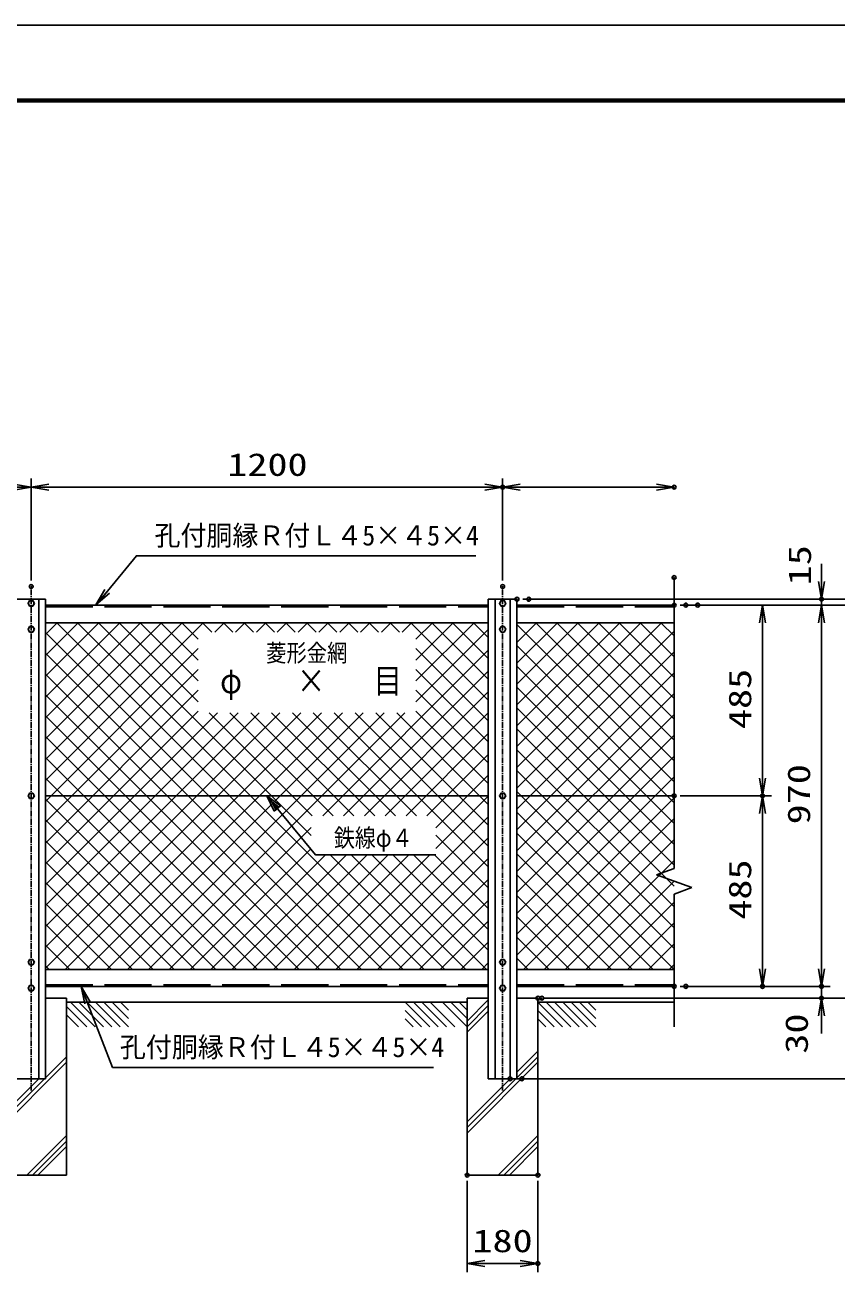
# Model space of a CAD drawing. Units: millimetres, scale not verified. Extents: x -4455 to 4455, y -3150 to 3150.
# Drawn here: x -2809 to -743, y -69 to 3150 of the extents above; entities that cross this region are included whole.
import ezdxf
from ezdxf.enums import TextEntityAlignment as Align

# ---------------------------------------------------------------- set-up
doc = ezdxf.new("R2010")
doc.units = ezdxf.units.MM
doc.header["$LTSCALE"] = 20
doc.header["$PDMODE"] = 32
doc.header["$PDSIZE"] = 10
doc.linetypes.add('DASHED', pattern=[7.5, 6, -1.5])
doc.linetypes.add('USER1', pattern=[1.125, 0.75, -0.125, 0.125, -0.125])
for name, color, linetype, lineweight in [('0-0_1', 7, 'Continuous', 25), ('0-1_2', 7, 'Continuous', 25), ('0-2_0', 7, 'Continuous', 25), ('0-5_EXTCNT-LMEC0', 4, 'Continuous', 25), ('0-6_WAKU', 7, 'Continuous', 25)]:
    doc.layers.add(name, color=color, linetype=linetype, lineweight=lineweight)
doc.layers.add('0-4_DEFPOINTS', color=7, linetype='Continuous')
doc.styles.add('ＭＳ ゴシック', font='')
doc.styles.get('ＭＳ ゴシック').set_extended_font_data('MS Gothic')

# ---------------------------------------------------------------- blocks, each defined once
blk = doc.blocks.new('_Open')
at = {"layer": '0-2_0', "color": 2}
blk.add_line((-20, 3.333), (0, 0), dxfattribs=at)
blk.add_lwpolyline([(-20, -3.333), (0, 0), (-20, 0)], dxfattribs=at)
blk = doc.blocks.new('X32')
at = {"layer": '0-2_0', "color": 4}
for p, q in [((39718.6, 88509), (47743, 96533.4)), ((39718.6, 89569.6), (46682.4, 96533.4)), ((39718.6, 90630.3), (45621.7, 96533.4)), ((39718.6, 91690.9), (44561.1, 96533.4)), ((39718.6, 92751.6), (43500.4, 96533.4)), ((39718.6, 93812.3), (42439.7, 96533.4)), ((39718.6, 94872.9), (41379.1, 96533.4)), ((39718.6, 95933.6), (40318.4, 96533.4)), ((56871.1, 78893.4), (39718.6, 96045.9)), ((57931.8, 78893.4), (40291.8, 96533.4)), ((58992.4, 78893.4), (41352.4, 96533.4)), ((53236.8, 85709.7), (42413.1, 96533.4)), ((47493, 92514.1), (43473.7, 96533.4)), ((47493, 93574.8), (44534.4, 96533.4)), ((47493, 94635.4), (45595.1, 96533.4)), ((47493, 95696.1), (46655.7, 96533.4)), ((48189.6, 96060.2), (47716.4, 96533.4)), ((48330.5, 96060.2), (48803.7, 96533.4)), ((49250.2, 96060.2), (48777, 96533.4)), ((49391.2, 96060.2), (49864.4, 96533.4)), ((50310.9, 96060.2), (49837.7, 96533.4)), ((50451.8, 96060.2), (50925, 96533.4)), ((51371.5, 96060.2), (50898.4, 96533.4)), ((51512.5, 96060.2), (51985.7, 96533.4)), ((52432.2, 96060.2), (51959, 96533.4)), ((52573.1, 96060.2), (53046.3, 96533.4)), ((53492.9, 96060.2), (53019.7, 96533.4)), ((53633.8, 96060.2), (54107, 96533.4)), ((54553.5, 96060.2), (54080.3, 96533.4)), ((54694.5, 96060.2), (55167.7, 96533.4)), ((55614.2, 96060.2), (55141, 96533.4)), ((55755.1, 96060.2), (56228.3, 96533.4)), ((56674.9, 96060.2), (56201.7, 96533.4)), ((56815.8, 96060.2), (57289, 96533.4)), ((57735.5, 96060.2), (57262.3, 96533.4)), ((57876.4, 96060.2), (58349.6, 96533.4)), ((62258.6, 92597.8), (58323, 96533.4)), ((58570.3, 94632.7), (60471, 96533.4)), ((58570.3, 95693.4), (59410.3, 96533.4)), ((58570.3, 93572.1), (61531.6, 96533.4)), ((58570.3, 92511.4), (62258.6, 96199.7)), ((62258.6, 93658.5), (59383.6, 96533.4)), ((62258.6, 94719.1), (60444.3, 96533.4)), ((62258.6, 95779.8), (61505, 96533.4)), ((39718.6, 87448.3), (47493, 95222.7)), ((55810.4, 78893.4), (39718.6, 94985.2)), ((53828.7, 86709.2), (62258.6, 95139)), ((62258.6, 91537.2), (58570.3, 95225.5)), ((39718.6, 86387.6), (47493, 94162.1)), ((54889.4, 86709.2), (62258.6, 94078.4)), ((62258.6, 90476.5), (58570.3, 94164.8)), ((54749.8, 78893.4), (39718.6, 93924.6)), ((39718.6, 85327), (47493, 93101.4)), ((53689.1, 78893.4), (39718.6, 92863.9)), ((55950.1, 86709.2), (62258.6, 93017.7)), ((62258.6, 89415.8), (58570.3, 93104.1)), ((39718.6, 84266.3), (47493, 92040.8)), ((39718.6, 78963), (52714.5, 91958.9)), ((39718.6, 80023.7), (51653.8, 91958.9)), ((39718.6, 81084.3), (50593.2, 91958.9)), ((39718.6, 82145), (49532.5, 91958.9)), ((39718.6, 83205.7), (48471.8, 91958.9)), ((52628.5, 78893.4), (39718.6, 91803.3)), ((40709.6, 78893.4), (53775.1, 91958.9)), ((41770.3, 78893.4), (54835.8, 91958.9)), ((42831, 78893.4), (55896.5, 91958.9)), ((43891.6, 78893.4), (56957.1, 91958.9)), ((44952.3, 78893.4), (58017.8, 91958.9)), ((53297.9, 86709.2), (48048.2, 91958.9)), ((54358.6, 86709.2), (49108.9, 91958.9)), ((55419.3, 86709.2), (50169.6, 91958.9)), ((56479.9, 86709.2), (51230.2, 91958.9)), ((57540.6, 86709.2), (52290.9, 91958.9)), ((58601.2, 86709.2), (53351.5, 91958.9)), ((62258.6, 84112.5), (54412.2, 91958.9)), ((62258.6, 85173.2), (55472.9, 91958.9)), ((62258.6, 86233.9), (56533.5, 91958.9)), ((57010.7, 86709.2), (62258.6, 91957.1)), ((62258.6, 87294.5), (57594.2, 91958.9)), ((62258.6, 88355.2), (58570.3, 92043.5)), ((58071.4, 86709.2), (62258.6, 90896.4)), ((51567.8, 78893.4), (39718.6, 90742.6)), ((50507.1, 78893.4), (39718.6, 89681.9)), ((59132, 86709.2), (62258.6, 89835.7)), ((49446.5, 78893.4), (39718.6, 88621.3)), ((59585.7, 86102.2), (62258.6, 88775.1)), ((59585.7, 85041.6), (62258.6, 87714.4)), ((48385.8, 78893.4), (39718.6, 87560.6)), ((47325.2, 78893.4), (39718.6, 86500)), ((54498.2, 78893.4), (62258.6, 86653.7)), ((46012.9, 78893.4), (53236.8, 86117.2)), ((62258.6, 83051.9), (59585.7, 85724.7)), ((46264.5, 78893.4), (39718.6, 85439.3)), ((47073.6, 78893.4), (53236.8, 85056.6)), ((55558.9, 78893.4), (62258.6, 85593.1)), ((45203.8, 78893.4), (39718.6, 84378.6)), ((48134.3, 78893.4), (53974.2, 84733.4)), ((49194.9, 78893.4), (55034.9, 84733.4)), ((50255.6, 78893.4), (56095.6, 84733.4)), ((51316.2, 78893.4), (57156.2, 84733.4)), ((52376.9, 78893.4), (58216.9, 84733.4)), ((53437.6, 78893.4), (59277.5, 84733.4)), ((60053.1, 78893.4), (54213.1, 84733.4)), ((61113.7, 78893.4), (55273.7, 84733.4)), ((62174.4, 78893.4), (56334.4, 84733.4)), ((56619.5, 78893.4), (62258.6, 84532.4)), ((62258.6, 79869.9), (57395.1, 84733.4)), ((62258.6, 80930.6), (58455.7, 84733.4)), ((62258.6, 81991.2), (59516.4, 84733.4)), ((44143.2, 78893.4), (39718.6, 83318)), ((57680.2, 78893.4), (62258.6, 83471.8)), ((43082.5, 78893.4), (39718.6, 82257.3)), ((58740.9, 78893.4), (62258.6, 82411.1)), ((42021.9, 78893.4), (39718.6, 81196.7)), ((59801.5, 78893.4), (62258.6, 81350.4)), ((40961.2, 78893.4), (39718.6, 80136)), ((60862.2, 78893.4), (62258.6, 80289.8)), ((61922.8, 78893.4), (62258.6, 79229.1)), ((39900.5, 78893.4), (39718.6, 79075.3))]:
    blk.add_line(p, q, dxfattribs=at)
blk = doc.blocks.new('X33')
at = {"layer": '0-2_0', "color": 4}
for p, q in [((63718.6, 89174.4), (71077.6, 96533.4)), ((63718.6, 90235.1), (70016.9, 96533.4)), ((63718.6, 91295.7), (68956.2, 96533.4)), ((63718.6, 92356.4), (67895.6, 96533.4)), ((63718.6, 93417.1), (66834.9, 96533.4)), ((63718.6, 94477.7), (65774.3, 96533.4)), ((63718.6, 95538.4), (64713.6, 96533.4)), ((71718.6, 88441.1), (63718.6, 96441.1)), ((63718.6, 88113.8), (71718.6, 96113.8)), ((71718.6, 89501.8), (64687, 96533.4)), ((71718.6, 90562.4), (65747.6, 96533.4)), ((71718.6, 91623.1), (66808.3, 96533.4)), ((71718.6, 92683.7), (67868.9, 96533.4)), ((71718.6, 93744.4), (68929.6, 96533.4)), ((71718.6, 94805.1), (69990.3, 96533.4)), ((71718.6, 95865.7), (71050.9, 96533.4)), ((71718.6, 87380.4), (63718.6, 95380.5)), ((63718.6, 87053.1), (71718.6, 95053.1)), ((71718.6, 86319.8), (63718.6, 94319.8)), ((63718.6, 85992.4), (71718.6, 93992.5)), ((71718.6, 85259.1), (63718.6, 93259.1)), ((63718.6, 84931.8), (71718.6, 92931.8)), ((71718.6, 84198.5), (63718.6, 92198.5)), ((63718.6, 83871.1), (71718.6, 91871.1)), ((71718.6, 83137.8), (63718.6, 91137.8)), ((63718.6, 82810.5), (71718.6, 90810.5)), ((71718.6, 82077.1), (63718.6, 90077.2)), ((63718.6, 81749.8), (71718.6, 89749.8)), ((71718.6, 81016.5), (63718.6, 89016.5)), ((63718.6, 80689.1), (71718.6, 88689.2)), ((71718.6, 79955.8), (63718.6, 87955.8)), ((63718.6, 79628.5), (71718.6, 87628.5)), ((71718.6, 78895.2), (63718.6, 86895.2)), ((64044.2, 78893.4), (71718.6, 86567.8)), ((70659.7, 78893.4), (63718.6, 85834.5)), ((65104.8, 78893.4), (71718.6, 85507.2)), ((69599, 78893.4), (63718.6, 84773.9)), ((66165.5, 78893.4), (71718.6, 84446.5)), ((68538.4, 78893.4), (63718.6, 83713.2)), ((67226.1, 78893.4), (71718.6, 83385.9)), ((67477.7, 78893.4), (63718.6, 82652.5)), ((68286.8, 78893.4), (71718.6, 82325.2)), ((66417, 78893.4), (63718.6, 81591.9)), ((69347.5, 78893.4), (71718.6, 81264.5)), ((65356.4, 78893.4), (63718.6, 80531.2)), ((70408.1, 78893.4), (71718.6, 80203.9)), ((64295.7, 78893.4), (63718.6, 79470.6)), ((71468.8, 78893.4), (71718.6, 79143.2))]:
    blk.add_line(p, q, dxfattribs=at)
blk = doc.blocks.new('DARROWS')
at = {"layer": '0-2_0', "color": 2}
blk.add_line((0, 0), (-19.982, 0), dxfattribs=at)
blk.add_lwpolyline([(-20, -3.333), (0, 0), (-20, 3.333)], dxfattribs=at)

msp = doc.modelspace()

# ---------------------------------------------------------------- linework, layer by layer
at = {"layer": '0-0_1', "color": 4}
for p, q in [((-1157.19, 1744.96), (-1157.19, 1660.32)), ((-1157.19, 1660.32), (-1157.19, 1005.26)), ((-1202.19, 988.88), (-1157.19, 1005.26)), ((-1202.19, 988.88), (-1112.19, 956.12)), ((-1157.19, 939.74), (-1112.19, 956.12)), ((-1157.19, 939.74), (-1157.19, 716.27)), ((-1157.19, 716.27), (-1157.19, 602.09)), ((-2704, 653.75), (-2652.34, 602.09)), ((-2694, 664.96), (-2631.13, 602.09)), ((-2672.78, 664.96), (-2609.91, 602.09)), ((-2651.57, 664.96), (-2588.7, 602.09)), ((-2630.36, 664.96), (-2567.49, 602.09)), ((-2609.14, 664.96), (-2546.27, 602.09)), ((-2587.93, 664.96), (-2546.27, 623.3)), ((-2566.72, 664.96), (-2546.27, 644.52)), ((-1841.72, 664.96), (-1778.84, 602.09)), ((-1820.5, 664.96), (-1757.63, 602.09)), ((-1799.29, 664.96), (-1736.42, 602.09)), ((-1778.08, 664.96), (-1715.2, 602.09)), ((-1746.86, 664.96), (-1683.99, 602.09)), ((-1725.65, 664.96), (-1683.99, 623.3)), ((-1704.43, 664.96), (-1683.99, 644.52)), ((-1630.19, 670.41), (-1684, 616.6)), ((-1630.19, 656.27), (-1684, 602.46)), ((-1504, 664.96), (-1441.13, 602.09)), ((-1482.78, 664.96), (-1419.91, 602.09)), ((-1461.57, 664.96), (-1398.7, 602.09)), ((-1440.36, 664.96), (-1377.49, 602.09)), ((-1419.14, 664.96), (-1356.27, 602.09)), ((-1397.93, 664.96), (-1356.27, 623.3)), ((-1376.72, 664.96), (-1356.27, 644.52)), ((-2704, 632.53), (-2673.55, 602.09)), ((-1841.72, 643.75), (-1800.06, 602.09)), ((-1841.72, 622.53), (-1821.27, 602.09)), ((-1630.19, 642.13), (-1684, 588.32)), ((-1504, 643.75), (-1462.34, 602.09)), ((-1504, 622.53), (-1483.55, 602.09)), ((-2884, 345.96), (-2704, 525.96)), ((-1684, 345.96), (-1504, 525.96)), ((-1557.19, 486.91), (-1504, 540.1)), ((-2884, 331.82), (-2704, 511.82)), ((-1684, 331.82), (-1504, 511.82)), ((-2884, 360.1), (-2774.14, 469.96)), ((-1684, 360.1), (-1574.14, 469.96)), ((-2804.78, 224.96), (-2704, 325.74)), ((-1604.78, 224.96), (-1504, 325.74)), ((-2790.64, 224.96), (-2704, 311.6)), ((-2776.49, 224.96), (-2704, 297.46)), ((-1590.64, 224.96), (-1504, 311.6)), ((-1576.49, 224.96), (-1504, 297.46))]:
    msp.add_line(p, q, dxfattribs=at)
at = {"layer": '0-0_1', "color": 4, "linetype": 'USER1'}
for p, q in [((-2793.69, 439.96), (-2793.69, 1722.27)), ((-1593.69, 439.96), (-1593.69, 1722.27))]:
    msp.add_line(p, q, dxfattribs=at)
at = {"layer": '0-0_1'}
for p, q in [((-2757.19, 1689.96), (-2830.19, 1689.96)), ((-2774.69, 469.96), (-2774.69, 1689.96)), ((-2757.19, 469.96), (-2757.19, 1689.96)), ((-2757.19, 1674.96), (-1630.19, 1674.96)), ((-1630.19, 1689.96), (-1630.19, 469.96)), ((-1612.69, 1689.96), (-1612.69, 469.96)), ((-1574.69, 469.96), (-1574.69, 1689.96)), ((-1557.19, 469.96), (-1557.19, 1689.96)), ((-1557.19, 1674.96), (-1157.19, 1674.96)), ((-2757.19, 1629.96), (-1630.19, 1629.96)), ((-1557.19, 1629.96), (-1157.19, 1629.96)), ((-1630.19, 1189.96), (-2757.19, 1189.96)), ((-1157.19, 1189.96), (-1557.19, 1189.96)), ((-2757.19, 747.96), (-1630.19, 747.96)), ((-1557.19, 747.96), (-1157.19, 747.96)), ((-2757.19, 704.96), (-1630.19, 704.96)), ((-1557.19, 704.96), (-1157.19, 704.96)), ((-2757.19, 674.96), (-2704, 674.96)), ((-2704, 224.96), (-2704, 674.96)), ((-2704, 664.96), (-1684, 664.96)), ((-2694, 664.96), (-2544, 664.96)), ((-1843.99, 664.96), (-1693.99, 664.96)), ((-1684, 224.96), (-1684, 674.96)), ((-1684, 674.96), (-1630.19, 674.96)), ((-1557.19, 674.96), (-1504, 674.96)), ((-1504, 224.96), (-1504, 674.96)), ((-1504, 664.96), (-1354, 664.96)), ((-1494, 664.96), (-1157.19, 664.96)), ((-2830.19, 469.96), (-2757.19, 469.96)), ((-1630.19, 469.96), (-1557.19, 469.96)), ((-2884, 224.96), (-2704, 224.96)), ((-1684, 224.96), (-1504, 224.96))]:
    msp.add_line(p, q, dxfattribs=at)
at = {"layer": '0-0_1', "linetype": 'DASHED'}
for p, q in [((-2757.19, 1670.96), (-1630.19, 1670.96)), ((-1557.19, 1670.96), (-1157.19, 1670.96)), ((-2757.19, 708.96), (-1630.19, 708.96)), ((-1557.19, 708.96), (-1157.19, 708.96))]:
    msp.add_line(p, q, dxfattribs=at)
at = {"layer": '0-0_1', "color": 4}
msp.add_lwpolyline([(-2175.12, 1150.85), (-2193.69, 1189.96), (-2158.9, 1164.19)], close=True, dxfattribs=at)
for points in [[(-2193.69, 1189.96), (-2070.34, 1039.96), (-1763.83, 1039.96)], [(-2171.07, 1154.19), (-2180.35, 1173.74), (-2162.96, 1160.85)]]:
    msp.add_lwpolyline(points, dxfattribs=at)
at = {"layer": '0-1_2'}
for p, q in [((-2797.69, 1620.39), (-2801.69, 1613.46)), ((-2801.69, 1613.46), (-2797.69, 1606.53)), ((-2789.69, 1620.39), (-2797.69, 1620.39)), ((-2785.69, 1613.46), (-2789.69, 1620.39)), ((-2789.69, 1606.53), (-2785.69, 1613.46)), ((-1589.69, 1620.39), (-1597.69, 1620.39)), ((-1585.69, 1613.46), (-1589.69, 1620.39)), ((-1589.69, 1606.53), (-1585.69, 1613.46)), ((-2797.69, 1606.53), (-2789.69, 1606.53)), ((-1597.69, 1606.53), (-1589.69, 1606.53)), ((-2797.69, 773.4), (-2801.69, 766.47)), ((-2789.69, 773.4), (-2797.69, 773.4)), ((-2785.69, 766.47), (-2789.69, 773.4)), ((-1589.69, 773.4), (-1597.69, 773.4)), ((-1585.69, 766.47), (-1589.69, 773.4)), ((-2801.69, 766.47), (-2797.69, 759.54)), ((-2797.69, 759.54), (-2789.69, 759.54)), ((-2789.69, 759.54), (-2785.69, 766.47)), ((-1597.69, 759.54), (-1589.69, 759.54)), ((-1589.69, 759.54), (-1585.69, 766.47))]:
    msp.add_line(p, q, dxfattribs=at)
for points in [[(-2785.69, 1679.46), (-2789.69, 1686.39), (-2797.69, 1686.39), (-2801.69, 1679.46), (-2797.69, 1672.53), (-2789.69, 1672.53)], [(-1585.69, 1679.46), (-1589.69, 1686.39), (-1597.69, 1686.39), (-1601.69, 1679.46), (-1597.69, 1672.53), (-1589.69, 1672.53)], [(-2785.69, 1189.96), (-2789.69, 1196.89), (-2797.69, 1196.89), (-2801.69, 1189.96), (-2797.69, 1183.03), (-2789.69, 1183.03)], [(-1585.69, 1189.96), (-1589.69, 1196.89), (-1597.69, 1196.89), (-1601.69, 1189.96), (-1597.69, 1183.03), (-1589.69, 1183.03)], [(-2785.69, 700.47), (-2789.69, 707.4), (-2797.69, 707.4), (-2801.69, 700.47), (-2797.69, 693.54), (-2789.69, 693.54)], [(-1585.69, 700.47), (-1589.69, 707.4), (-1597.69, 707.4), (-1601.69, 700.47), (-1597.69, 693.54), (-1589.69, 693.54)]]:
    msp.add_lwpolyline(points, close=True, dxfattribs=at)
for points in [[(-1597.69, 1620.39), (-1601.69, 1613.46), (-1597.69, 1606.53)], [(-1597.69, 773.4), (-1601.69, 766.47), (-1597.69, 759.54)]]:
    msp.add_lwpolyline(points, dxfattribs=at)
for centre in [(-2793.69, 1679.46), (-1593.69, 1679.46), (-2793.69, 1613.46), (-1593.69, 1613.46), (-2793.69, 1189.96), (-1593.69, 1189.96), (-2793.69, 766.47), (-1593.69, 766.47), (-2793.69, 700.47), (-1593.69, 700.47)]:
    msp.add_circle(centre, 6.93, dxfattribs=at)
at = {"layer": '0-2_0', "color": 1}
for p, q in [((-2793.69, 1737.27), (-2793.69, 1997.46)), ((-1593.69, 1737.27), (-1593.69, 1997.46)), ((-1542.19, 1689.96), (-759.69, 1689.96)), ((-1512.19, 1689.96), (-459.69, 1689.96)), ((-1142.19, 1674.96), (-909.69, 1674.96)), ((-1112.19, 1674.96), (-759.69, 1674.96)), ((-1112.19, 1674.96), (-609.69, 1674.96)), ((-1082.19, 1674.96), (-759.69, 1674.96)), ((-1142.19, 1189.96), (-909.69, 1189.96)), ((-1142.19, 1189.96), (-909.69, 1189.96)), ((-1142.19, 704.96), (-759.69, 704.96)), ((-1142.19, 704.96), (-909.69, 704.96)), ((-1112.19, 704.96), (-759.69, 704.96)), ((-1488.69, 674.96), (-759.69, 674.96)), ((-1488.69, 674.96), (-609.69, 674.96)), ((-1479, 674.96), (-609.69, 674.96)), ((-1559.69, 469.96), (-609.69, 469.96)), ((-1529.69, 469.96), (-459.69, 469.96))]:
    msp.add_line(p, q, dxfattribs=at)
at = {"layer": '0-2_0', "color": 2}
for p, q in [((-2748.69, 1974.96), (-1638.69, 1974.96)), ((-782.19, 1734.96), (-782.19, 1779.96)), ((-782.19, 1674.96), (-782.19, 1689.96)), ((-932.19, 1629.96), (-932.19, 1234.96)), ((-782.19, 1629.96), (-782.19, 749.96)), ((-782.19, 1629.96), (-782.19, 1584.96)), ((-932.19, 1144.96), (-932.19, 749.96)), ((-782.19, 749.96), (-782.19, 794.96)), ((-782.19, 704.96), (-782.19, 674.96)), ((-782.19, 629.96), (-782.19, 584.96))]:
    msp.add_line(p, q, dxfattribs=at)
at = {"layer": '0-2_0'}
msp.add_line((-1630.19, 1689.96), (-1557.19, 1689.96), dxfattribs=at)
at = {"layer": '0-4_DEFPOINTS'}
for p in [(-1593.69, 1974.96), (-1157.19, 1974.96), (-1157.19, 1744.96), (-2793.69, 1722.27), (-1593.69, 1722.27), (-1557.19, 1689.96), (-1527.19, 1689.96), (-1157.19, 1674.96), (-1127.19, 1674.96), (-1097.19, 1674.96), (-782.19, 1689.96), (-1157.19, 1189.96), (-932.19, 1189.96), (-1157.19, 704.96), (-1127.19, 704.96), (-932.19, 704.96), (-782.19, 704.96), (-1503.69, 674.96), (-1494, 674.96), (-782.19, 674.96), (-1574.69, 469.96), (-1544.69, 469.96), (-1684, 224.96), (-1504, 224.96), (-1504, -0.01)]:
    msp.add_point(p, dxfattribs=at)
at = {"layer": '0-5_EXTCNT-LMEC0', "color": 1}
for p, q in [((-2793.69, 1737.27), (-2793.69, 1997.46)), ((-1593.69, 1737.27), (-1593.69, 1997.46)), ((-1684, 209.96), (-1684, -22.51)), ((-1504, 209.96), (-1504, -22.51))]:
    msp.add_line(p, q, dxfattribs=at)
at = {"layer": '0-5_EXTCNT-LMEC0', "color": 2}
for p, q in [((-1548.69, 1974.96), (-1202.19, 1974.96)), ((-1639, -0.01), (-1549, -0.01))]:
    msp.add_line(p, q, dxfattribs=at)
at = {"layer": '0-5_EXTCNT-LMEC0'}
for points in [[(-1662.01, 1800.59), (-2525.78, 1800.59), (-2627.04, 1677.56)], [(-1769.88, 498.93), (-2586.61, 498.93), (-2665.47, 702.16)]]:
    msp.add_lwpolyline(points, dxfattribs=at)
at = {"layer": '0-6_WAKU', "color": 3}
msp.add_lwpolyline([(-4455, 3150), (4455, 3150), (4455, -3150), (-4455, -3150)], close=True, dxfattribs=at)
at = {"layer": '0-6_WAKU'}
for points in [[(-4155, 2962.5), (4155, 2962.5), (4155, -2962.5), (-4155, -2962.5)], [(-4153.13, 2960.62), (4153.12, 2960.62), (4153.12, -2960.63), (-4153.13, -2960.63)], [(-4151.25, 2958.75), (4151.25, 2958.75), (4151.25, -2958.75), (-4151.25, -2958.75)], [(-4149.38, 2956.87), (4149.37, 2956.87), (4149.37, -2956.88), (-4149.38, -2956.88)], [(-4147.5, 2955), (4147.5, 2955), (4147.5, -2955), (-4147.5, -2955)]]:
    msp.add_lwpolyline(points, close=True, dxfattribs=at)

# ---------------------------------------------------------------- block references
at = {"layer": '0-2_0', "xscale": 2.25, "yscale": 2.25}
for p, rotation in [((-2793.69, 1974.96), 180), ((-782.19, 1689.96), 270), ((-932.19, 1674.96), 90), ((-782.19, 1674.96), 90), ((-782.19, 1674.96), 90), ((-932.19, 1189.96), 270), ((-932.19, 1189.96), 90), ((-932.19, 704.96), 270), ((-782.19, 704.96), 270), ((-782.19, 704.96), 270), ((-782.19, 674.96), 90)]:
    msp.add_blockref('_Open', p, dxfattribs=dict(at, rotation=rotation))
msp.add_blockref('_Open', (-1593.69, 1974.96), dxfattribs=at)
at = {"layer": '0-5_EXTCNT-LMEC0'}
for name, p, xscale, yscale in [('_Open', (-2793.69, 1974.96), 2.25, 2.25), ('_Open', (-1157.19, 1974.96), 2.25, 2.25), ('X32', (-4743.12, -3196.71), 0.05, 0.05), ('X33', (-4743.12, -3196.71), 0.05, 0.05), ('_Open', (-1504, -0.01), 2.25, 2.25)]:
    msp.add_blockref(name, p, dxfattribs=dict(at, xscale=xscale, yscale=yscale))
at = {"layer": '0-5_EXTCNT-LMEC0', "xscale": 2.25, "yscale": 2.25}
for name, p, rotation in [('_Open', (-1593.69, 1974.96), 180), ('DARROWS', (-2628.95, 1675.25), 230.54236), ('_Open', (-2666.55, 704.96), 111.20728), ('_Open', (-1684, -0.01), 180)]:
    msp.add_blockref(name, p, dxfattribs=dict(at, rotation=rotation))

# ---------------------------------------------------------------- texts
at = {"layer": '0-0_1', "color": 4, "style": 'ＭＳ ゴシック'}
for s, height, width, p in [('孔付胴縁Ｒ付Ｌ４5×４5×4', 51.02, 0.95, (-2479.86, 1811.34)), ('菱形金網', 44.57, 0.85, (-2195.69, 1517.69)), ('目', 63.2, 0.85, (-1922.69, 1431.62)), ('φ', 63.2, 0.85, (-2312.69, 1431.62)), ('×', 63.2, 0.85, (-2117.69, 1431.62)), ('鉄線φ４', 45.92, 0.85, (-2023.09, 1046.13)), ('孔付胴縁Ｒ付Ｌ４5×４5×4', 51.02, 0.95, (-2568, 509.69))]:
    msp.add_text(s, height=height, dxfattribs=dict(at, width=width)).set_placement(p, align=Align.BOTTOM_LEFT)
at = {"layer": '0-2_0', "color": 3, "style": 'ＭＳ ゴシック', "width": 1.3}
msp.add_text('1200', height=57.77, dxfattribs=at).set_placement((-2294.48, 1986.36), align=Align.BOTTOM_LEFT)
for s, p in [('15', (-791.38, 1725.18)), ('485', (-943.59, 1359.6)), ('970', (-793.59, 1117.1)), ('485', (-943.59, 874.6)), ('30', (-799.3, 533.83))]:
    msp.add_text(s, height=57.77, rotation=90, dxfattribs=at).set_placement(p, align=Align.BOTTOM_LEFT)
at = {"layer": '0-5_EXTCNT-LMEC0', "color": 3, "style": 'ＭＳ ゴシック', "width": 1.3}
msp.add_text('180', height=57.77, dxfattribs=at).set_placement((-1670.5, 11.39), align=Align.BOTTOM_LEFT)

doc.saveas('drawing.dxf')
